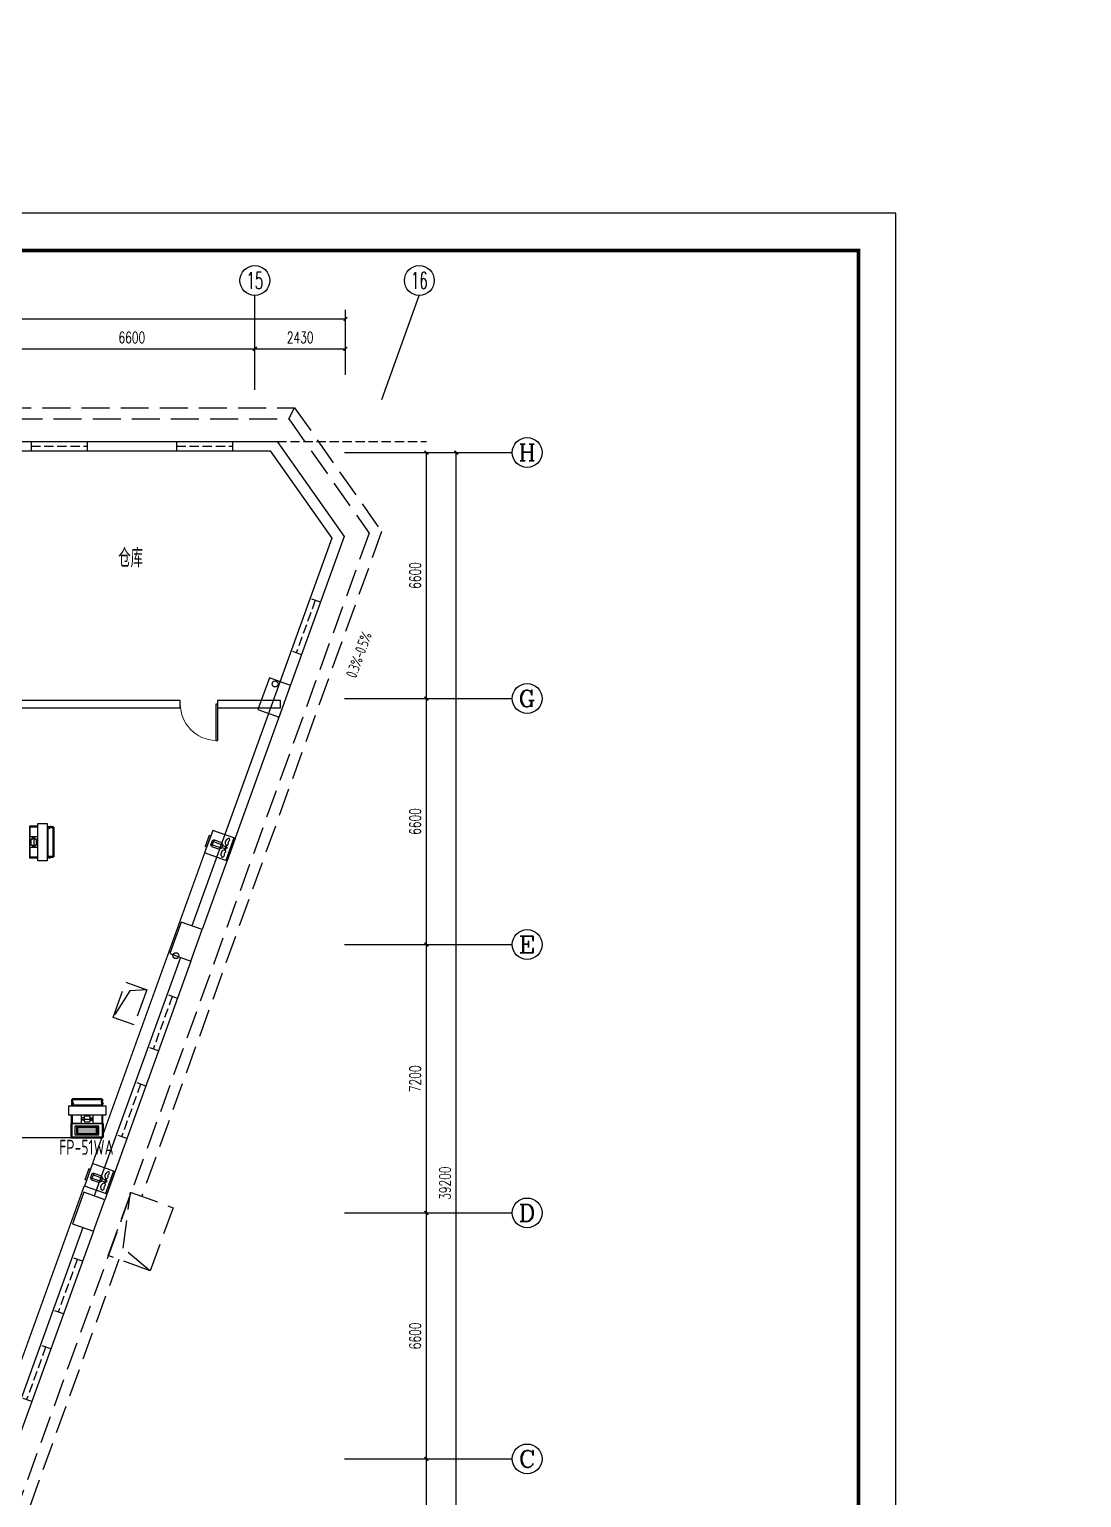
# Model space of a CAD drawing. Extents: x 2166032 to 5302137, y 581493 to 2416206.
# Drawn here: x 2395880 to 2424117, y 1296061 to 1335452 of the extents above; entities that cross this region are included whole.
import ezdxf
from ezdxf.enums import TextEntityAlignment as Align

# ---------------------------------------------------------------- set-up
doc = ezdxf.new("R2010")
doc.units = 0
doc.header["$LTSCALE"] = 1000
doc.header["$MEASUREMENT"] = 0
doc.linetypes.add('DASH', pattern=[0.35, 0.25, -0.1])
for name, color, linetype in [('ACS_FFG_FK', 7, 'Continuous'), ('AXIS', 3, 'Continuous'), ('AXIS_TEXT', 7, 'Continuous'), ('COLUMN', 2, 'Continuous'), ('DIM_SYMB', 3, 'Continuous'), ('PUB_TEXT', 7, 'Continuous'), ('PUB_TITLE', 137, 'Continuous'), ('WALL', 8, 'Continuous'), ('WINDOW', 8, 'Continuous'), ('WIRE-照明', 1, 'Continuous'), ('地沟', 8, 'Continuous'), ('屋面', 151, 'Continuous'), ('消防', 7, 'Continuous'), ('风机盘管', 7, 'Continuous')]:
    doc.layers.add(name, color=color, linetype=linetype)
doc.layers.add('ACS_KT_SB', color=130, linetype='Continuous', lineweight=13)
doc.layers.add('ACS_SFG_F2', color=6, linetype='Continuous', lineweight=50)
doc.styles.add('_TCH_AXIS', font='complex_.ttf')
doc.styles.add('_TCH_DIM', font='tssdeng.shx', dxfattribs={"bigfont": 'tssdchn.shx'})
doc.styles.add('COMPLEX', font='complex_.ttf')
doc.styles.add('DIM_FONT', font='simplex_.ttf', dxfattribs={"width": 0.7})
doc.styles.add('HZ', font='！tssdeng.shx', dxfattribs={"bigfont": '！tssdchn.shx'})
doc.styles.add('TSSD_Dimension', font='Tssdeng.shx', dxfattribs={"width": 0.7, "bigfont": 'tssdchn.shx'})
doc.styles.add('TSSD_REIN', font='tssdeng.shx', dxfattribs={"width": 0.7, "bigfont": 'tssdchn.shx'})
doc.dimstyles.new('DIMN', dxfattribs={"dimtxt": 300, "dimasz": 100, "dimexe": 250, "dimexo": 300, "dimgap": 150, "dimtad": 1, "dimdec": 0, "dimzin": 0, "dimdsep": 46, "dimtxsty": 'DIM_FONT', "dimblk": 'ARCHTICK', "dimcen": 0.09, "dimclrt": 7, "dimazin": 2, "dimtfac": 1, "dimtdec": 0, "dimtix": 1, "dimtmove": 2, "dimatfit": 3, "dimldrblk": 'ARCHTICK', "dimfxl": 1, "dimtolj": 1, "dimtzin": 0, "dimarcsym": 0})

# ---------------------------------------------------------------- blocks, each defined once
blk = doc.blocks.new('$SB61_1')
for p, q in [((-344, 91), (-380, 54)), ((-380, 54), (-380, -52)), ((-344, 91), (-134, 91)), ((-344, 91), (-344, -89)), ((-344, 43), (-134, 43)), ((-93, 50), (-134, 91)), ((-134, 91), (-134, -89)), ((-93, 50), (-93, -47)), ((-93, 32), (-10, 32)), ((-10, 66), (-10, -64)), ((-10, 66), (10, 66)), ((10, 16), (10, 66)), ((-344, -89), (-380, -52)), ((-344, -45), (-134, -45)), ((-344, -89), (-134, -89)), ((-93, -47), (-134, -89)), ((-93, -27), (-10, -27)), ((-10, -64), (10, -64)), ((10, -16), (10, -64))]:
    blk.add_line(p, q)
for points in [[(27, 198, 0.411372), (11, 254, 0.494273), (-35, 83, 0.741953), (33, 105, 0.098181), (27, 124, -0.171786), (27, 198)], [(31, -198, -0.313475), (12, -256, -0.472676), (-35, -80, -0.748081), (34, -102, -0.098181), (28, -121, 0.171786), (28, -196)]]:
    blk.add_lwpolyline(points, format="xyb")
blk.add_lwpolyline([(10, 16), (34, 16), (34, -16), (10, -16)], close=True)
for tag, p, height, style, width, flags in [('UNIT', (0, 0), 0.001, 'HZ', 0.7, 1), ('WHAT', (0, 0), 0.001, 'HZ', 0.7, 1), ('SPEC', (0, 0), 0.001, 'HZ', 0.7, 1), ('YSIZE', (34, -16), 0.15, 'DIM_FONT', 0.8, 9), ('XSIZE', (34, -16), 0.15, 'DIM_FONT', 0.8, 9)]:
    blk.add_attdef(tag, p, '', height=height, dxfattribs=dict(style=style, width=width, flags=flags))
blk = doc.blocks.new('A$C54D307B5')
at = {"layer": '消防'}
for p, q in [((0, -300), (0, 300)), ((0, 300), (640, 300)), ((165, 345), (475, 345)), ((165, 300), (165, 345)), ((475, 300), (475, 345)), ((640, -300), (640, 300)), ((0, -340), (0, -300)), ((0, -300), (640, -300)), ((0, -340), (640, -340)), ((640, -340), (640, -300))]:
    blk.add_line(p, q, dxfattribs=at)
at = {"layer": '风机盘管', "xscale": -1.057367996545509, "yscale": 1.057367996545509, "zscale": 1.0573679886336, "rotation": 90}
blk.add_blockref('$SB61_1', (321, -183), dxfattribs=at)
blk = doc.blocks.new('H-DTDFFS-20')
for p, q in [((-0.5, 0.5), (0.5, 0.5)), ((-0.5, -0.5), (-0.5, 0.5)), ((0.5, 0.5), (-0.5, 0.5)), ((-0.44, -0.34), (-0.44, 0.34)), ((-0.44, 0.34), (0.44, 0.34)), ((-0.4, 0.3), (0.4, 0.3)), ((-0.4, -0.3), (-0.4, 0.3)), ((0.4, 0.3), (0.4, -0.3)), ((0.44, 0.34), (0.44, -0.34)), ((0.5, 0.5), (0.5, -0.5)), ((0.5, -0.5), (-0.5, -0.5)), ((0.44, -0.34), (-0.44, -0.34)), ((0.4, -0.3), (-0.4, -0.3))]:
    blk.add_line(p, q)
at = {"const_width": 0.01}
for points in [[(-0.4, 0.162), (0.4, 0.162)], [(-0.4, 0), (0.4, 0)], [(-0.4, -0.162), (0.4, -0.162)]]:
    blk.add_lwpolyline(points, dxfattribs=at)
blk = doc.blocks.new('_ArchTick')
at = {"color": 0, "linetype": 'ByBlock', "const_width": 0.4}
blk.add_lwpolyline([(-0.5, -0.5), (0.5, 0.5)], dxfattribs=at)
blk = doc.blocks.new('*D2337')
at = {"layer": 'AXIS', "color": 0, "lineweight": -2}
for p, q in [((2395331, 1326180), (2395331, 1327132)), ((2401931, 1326180), (2401931, 1327132)), ((2395331, 1326882), (2401931, 1326882))]:
    blk.add_line(p, q, dxfattribs=at)
at = {"layer": 'Defpoints', "color": 0}
for p in [(2401931, 1326882), (2395331, 1325880), (2401931, 1325880)]:
    blk.add_point(p, dxfattribs=at)
at = {"layer": 'AXIS', "color": 0, "lineweight": -2, "xscale": 100, "yscale": 100, "zscale": 100, "rotation": 180}
blk.add_blockref('_ArchTick', (2395331, 1326882), dxfattribs=at)
at = {"layer": 'AXIS', "color": 0, "lineweight": -2, "xscale": 100, "yscale": 100, "zscale": 100}
blk.add_blockref('_ArchTick', (2401931, 1326882), dxfattribs=at)
at = {"layer": 'AXIS', "color": 7, "insert": (2398631, 1327183), "char_height": 300, "attachment_point": 5, "style": 'DIM_FONT'}
blk.add_mtext('\\A1;6600', dxfattribs=at)
blk = doc.blocks.new('*D2338')
at = {"layer": 'AXIS', "color": 0, "lineweight": -2}
for p, q in [((2401931, 1326180), (2401931, 1327132)), ((2404361, 1326180), (2404361, 1327132)), ((2401931, 1326882), (2404361, 1326882))]:
    blk.add_line(p, q, dxfattribs=at)
at = {"layer": 'Defpoints', "color": 0}
for p in [(2404361, 1326882), (2401931, 1325880), (2404361, 1325880)]:
    blk.add_point(p, dxfattribs=at)
at = {"layer": 'AXIS', "color": 0, "lineweight": -2, "xscale": 100, "yscale": 100, "zscale": 100, "rotation": 180}
blk.add_blockref('_ArchTick', (2401931, 1326882), dxfattribs=at)
at = {"layer": 'AXIS', "color": 0, "lineweight": -2, "xscale": 100, "yscale": 100, "zscale": 100}
blk.add_blockref('_ArchTick', (2404361, 1326882), dxfattribs=at)
at = {"layer": 'AXIS', "color": 7, "insert": (2403146, 1327186), "char_height": 300, "attachment_point": 5, "style": 'DIM_FONT'}
blk.add_mtext('\\A1;2430', dxfattribs=at)
blk = doc.blocks.new('*D2339')
at = {"layer": 'AXIS', "color": 0, "lineweight": -2}
for p, q in [((2326731, 1326480), (2326731, 1327932)), ((2404361, 1326480), (2404361, 1327932)), ((2326731, 1327682), (2404361, 1327682))]:
    blk.add_line(p, q, dxfattribs=at)
at = {"layer": 'Defpoints', "color": 0}
for p in [(2404361, 1327682), (2326731, 1326180), (2404361, 1326180)]:
    blk.add_point(p, dxfattribs=at)
at = {"layer": 'AXIS', "color": 0, "lineweight": -2, "xscale": 100, "yscale": 100, "zscale": 100, "rotation": 180}
blk.add_blockref('_ArchTick', (2326731, 1327682), dxfattribs=at)
at = {"layer": 'AXIS', "color": 0, "lineweight": -2, "xscale": 100, "yscale": 100, "zscale": 100}
blk.add_blockref('_ArchTick', (2404361, 1327682), dxfattribs=at)
at = {"layer": 'AXIS', "color": 7, "insert": (2365546, 1327983), "char_height": 300, "attachment_point": 5, "style": 'DIM_FONT'}
blk.add_mtext('\\A1;77630', dxfattribs=at)
blk = doc.blocks.new('*D2355')
at = {"layer": 'AXIS', "color": 0, "lineweight": -2}
for p, q in [((2404335, 1297099), (2406785, 1297099)), ((2406535, 1288799), (2406535, 1297099)), ((2404335, 1288799), (2406785, 1288799))]:
    blk.add_line(p, q, dxfattribs=at)
at = {"layer": 'Defpoints', "color": 0}
for p in [(2404035, 1297099), (2406535, 1297099), (2404035, 1288799)]:
    blk.add_point(p, dxfattribs=at)
at = {"layer": 'AXIS', "color": 0, "lineweight": -2, "xscale": 100, "yscale": 100, "zscale": 100}
for p, rotation in [((2406535, 1297099), 90), ((2406535, 1288799), 270)]:
    blk.add_blockref('_ArchTick', p, dxfattribs=dict(at, rotation=rotation))
at = {"layer": 'AXIS', "color": 7, "insert": (2406234, 1292949), "char_height": 300, "attachment_point": 5, "rotation": 90, "style": 'DIM_FONT'}
blk.add_mtext('\\A1;8300', dxfattribs=at)
blk = doc.blocks.new('*D2356')
at = {"layer": 'AXIS', "color": 0, "lineweight": -2}
for p, q in [((2404335, 1303699), (2406785, 1303699)), ((2406535, 1297099), (2406535, 1303699)), ((2404335, 1297099), (2406785, 1297099))]:
    blk.add_line(p, q, dxfattribs=at)
at = {"layer": 'Defpoints', "color": 0}
for p in [(2404035, 1303699), (2406535, 1303699), (2404035, 1297099)]:
    blk.add_point(p, dxfattribs=at)
at = {"layer": 'AXIS', "color": 0, "lineweight": -2, "xscale": 100, "yscale": 100, "zscale": 100}
for p, rotation in [((2406535, 1303699), 90), ((2406535, 1297099), 270)]:
    blk.add_blockref('_ArchTick', p, dxfattribs=dict(at, rotation=rotation))
at = {"layer": 'AXIS', "color": 7, "insert": (2406234, 1300399), "char_height": 300, "attachment_point": 5, "rotation": 90, "style": 'DIM_FONT'}
blk.add_mtext('\\A1;6600', dxfattribs=at)
blk = doc.blocks.new('*D2357')
at = {"layer": 'AXIS', "color": 0, "lineweight": -2}
for p, q in [((2404335, 1310899), (2406785, 1310899)), ((2406535, 1303699), (2406535, 1310899)), ((2404335, 1303699), (2406785, 1303699))]:
    blk.add_line(p, q, dxfattribs=at)
at = {"layer": 'Defpoints', "color": 0}
for p in [(2404035, 1310899), (2406535, 1310899), (2404035, 1303699)]:
    blk.add_point(p, dxfattribs=at)
at = {"layer": 'AXIS', "color": 0, "lineweight": -2, "xscale": 100, "yscale": 100, "zscale": 100}
for p, rotation in [((2406535, 1310899), 90), ((2406535, 1303699), 270)]:
    blk.add_blockref('_ArchTick', p, dxfattribs=dict(at, rotation=rotation))
at = {"layer": 'AXIS', "color": 7, "insert": (2406234, 1307299), "char_height": 300, "attachment_point": 5, "rotation": 90, "style": 'DIM_FONT'}
blk.add_mtext('\\A1;7200', dxfattribs=at)
blk = doc.blocks.new('*D2358')
at = {"layer": 'AXIS', "color": 0, "lineweight": -2}
for p, q in [((2404335, 1317499), (2406785, 1317499)), ((2406535, 1310899), (2406535, 1317499)), ((2404335, 1310899), (2406785, 1310899))]:
    blk.add_line(p, q, dxfattribs=at)
at = {"layer": 'Defpoints', "color": 0}
for p in [(2404035, 1317499), (2406535, 1317499), (2404035, 1310899)]:
    blk.add_point(p, dxfattribs=at)
at = {"layer": 'AXIS', "color": 0, "lineweight": -2, "xscale": 100, "yscale": 100, "zscale": 100}
for p, rotation in [((2406535, 1317499), 90), ((2406535, 1310899), 270)]:
    blk.add_blockref('_ArchTick', p, dxfattribs=dict(at, rotation=rotation))
at = {"layer": 'AXIS', "color": 7, "insert": (2406234, 1314199), "char_height": 300, "attachment_point": 5, "rotation": 90, "style": 'DIM_FONT'}
blk.add_mtext('\\A1;6600', dxfattribs=at)
blk = doc.blocks.new('*D2359')
at = {"layer": 'AXIS', "color": 0, "lineweight": -2}
for p, q in [((2404335, 1324099), (2406785, 1324099)), ((2406535, 1317499), (2406535, 1324099)), ((2404335, 1317499), (2406785, 1317499))]:
    blk.add_line(p, q, dxfattribs=at)
at = {"layer": 'Defpoints', "color": 0}
for p in [(2404035, 1324099), (2406535, 1324099), (2404035, 1317499)]:
    blk.add_point(p, dxfattribs=at)
at = {"layer": 'AXIS', "color": 0, "lineweight": -2, "xscale": 100, "yscale": 100, "zscale": 100}
for p, rotation in [((2406535, 1324099), 90), ((2406535, 1317499), 270)]:
    blk.add_blockref('_ArchTick', p, dxfattribs=dict(at, rotation=rotation))
at = {"layer": 'AXIS', "color": 7, "insert": (2406234, 1320799), "char_height": 300, "attachment_point": 5, "rotation": 90, "style": 'DIM_FONT'}
blk.add_mtext('\\A1;6600', dxfattribs=at)
blk = doc.blocks.new('*D2360')
at = {"layer": 'AXIS', "color": 0, "lineweight": -2}
for p, q in [((2404335, 1324099), (2407585, 1324099)), ((2407335, 1284899), (2407335, 1324099)), ((2404335, 1284899), (2407585, 1284899))]:
    blk.add_line(p, q, dxfattribs=at)
at = {"layer": 'Defpoints', "color": 0}
for p in [(2404035, 1324099), (2407335, 1324099), (2404035, 1284899)]:
    blk.add_point(p, dxfattribs=at)
at = {"layer": 'AXIS', "color": 0, "lineweight": -2, "xscale": 100, "yscale": 100, "zscale": 100}
for p, rotation in [((2407335, 1324099), 90), ((2407335, 1284899), 270)]:
    blk.add_blockref('_ArchTick', p, dxfattribs=dict(at, rotation=rotation))
at = {"layer": 'AXIS', "color": 7, "insert": (2407034, 1304499), "char_height": 300, "attachment_point": 5, "rotation": 90, "style": 'DIM_FONT'}
blk.add_mtext('\\A1;39200', dxfattribs=at)
blk = doc.blocks.new('$DorLib2D$00000001')
for p, q in [((0.45, 0.975), (0.5, 0.975)), ((0.45, 0), (0.45, 0.975)), ((0.5, 0), (0.5, 0.975)), ((0.5, 0), (0.45, 0))]:
    blk.add_line(p, q)
at = {"lineweight": 13}
blk.add_arc((0.475, 0), 0.975, 91.4693, 180, dxfattribs=at)
blk = doc.blocks.new('_AXISO')
blk.add_circle((0, 0), 0.5)
at = {"layer": 'AXIS_TEXT', "style": 'COMPLEX', "width": 1.171875}
blk.add_attdef('A', text='', height=0.56, dxfattribs=at).set_placement((-0.25, -0.28), (0.25, -0.28), align=Align.FIT)

msp = doc.modelspace()

# ---------------------------------------------------------------- linework, layer by layer
at = {"color": 0}
for p, q in [((2396105.4, 1313148.9), (2396105.4, 1314148.9)), ((2396105.4, 1314148.9), (2396355.4, 1314148.9)), ((2396355.4, 1314148.9), (2396355.4, 1313148.9)), ((2395880.4, 1314073.9), (2395880.4, 1313223.9)), ((2396105.4, 1314073.9), (2395880.4, 1314073.9)), ((2395892.9, 1314048.9), (2395892.9, 1313798.9)), ((2396105.4, 1314048.9), (2395892.9, 1314048.9)), ((2395892.9, 1313798.9), (2396105.4, 1313798.9)), ((2396074.1, 1313728.9), (2395924.1, 1313728.9)), ((2395924.1, 1313728.9), (2395924.1, 1313568.9)), ((2395967.9, 1313728.9), (2395967.9, 1313798.9)), ((2395999.1, 1313798.9), (2395999.1, 1313498.9)), ((2396030.4, 1313728.9), (2396030.4, 1313798.9)), ((2396074.1, 1313568.9), (2396074.1, 1313728.9)), ((2396355.4, 1314048.9), (2396380.4, 1314048.9)), ((2396380.4, 1314078.9), (2396380.4, 1313218.9)), ((2395892.9, 1313498.9), (2395892.9, 1313248.9)), ((2396105.4, 1313498.9), (2395892.9, 1313498.9)), ((2395924.1, 1313568.9), (2396074.1, 1313568.9)), ((2395967.9, 1313568.9), (2395967.9, 1313498.9)), ((2396030.4, 1313568.9), (2396030.4, 1313498.9)), ((2395880.4, 1313223.9), (2396105.4, 1313223.9)), ((2395892.9, 1313248.9), (2396105.4, 1313248.9)), ((2396355.4, 1313148.9), (2396105.4, 1313148.9)), ((2396355.4, 1313248.9), (2396380.4, 1313248.9)), ((2396930.7, 1306572.7), (2397930.7, 1306572.7)), ((2396930.7, 1306572.7), (2396930.7, 1306322.7)), ((2397930.7, 1306322.7), (2396930.7, 1306322.7)), ((2397000.7, 1306597.7), (2397860.7, 1306597.7)), ((2397005.7, 1306322.7), (2397005.7, 1306097.7)), ((2397030.7, 1306572.7), (2397030.7, 1306597.7)), ((2397030.7, 1306322.7), (2397030.7, 1306110.2)), ((2397280.7, 1306110.2), (2397280.7, 1306322.7)), ((2397350.7, 1306247.7), (2397280.7, 1306247.7)), ((2397350.7, 1306291.5), (2397350.7, 1306141.5)), ((2397510.7, 1306291.5), (2397350.7, 1306291.5)), ((2397510.7, 1306141.5), (2397510.7, 1306291.5)), ((2397510.7, 1306247.7), (2397580.7, 1306247.7)), ((2397580.7, 1306322.7), (2397580.7, 1306110.2)), ((2397830.7, 1306572.7), (2397830.7, 1306597.7)), ((2397830.7, 1306110.2), (2397830.7, 1306322.7)), ((2397855.7, 1306097.7), (2397855.7, 1306322.7)), ((2397930.7, 1306572.7), (2397930.7, 1306322.7)), ((2397005.7, 1306097.7), (2397855.7, 1306097.7)), ((2397030.7, 1306110.2), (2397280.7, 1306110.2)), ((2397280.7, 1306216.5), (2397580.7, 1306216.5)), ((2397350.7, 1306185.2), (2397280.7, 1306185.2)), ((2397350.7, 1306141.5), (2397510.7, 1306141.5)), ((2397510.7, 1306185.2), (2397580.7, 1306185.2)), ((2397580.7, 1306110.2), (2397830.7, 1306110.2))]:
    msp.add_line(p, q, dxfattribs=at)
msp.add_circle((2604640.5, 1020101.3), 438608.5)
at = {"layer": 'ACS_SFG_F2'}
for p, q in [((2396380.4, 1314048.9), (2396426.2, 1314048.9)), ((2396401.6, 1314014.3), (2396478.7, 1314072.3)), ((2396426.2, 1314048.9), (2396401.6, 1314014.3)), ((2396478.7, 1314072.3), (2396468.2, 1314049.4)), ((2396468.2, 1314049.4), (2396530.4, 1314048.9)), ((2396530.4, 1313248.9), (2396530.4, 1314048.9)), ((2396380.4, 1313248.9), (2396426.2, 1313248.9)), ((2396401.6, 1313214.3), (2396478.7, 1313272.3)), ((2396426.2, 1313248.9), (2396401.6, 1313214.3)), ((2396478.7, 1313272.3), (2396468.2, 1313249.4)), ((2396468.2, 1313249.4), (2396530.4, 1313248.9)), ((2397065.2, 1306618.9), (2397007.3, 1306696.1)), ((2397007.3, 1306696.1), (2397030.1, 1306685.6)), ((2397030.1, 1306685.6), (2397030.7, 1306747.7)), ((2397830.7, 1306747.7), (2397030.7, 1306747.7)), ((2397030.7, 1306597.7), (2397030.7, 1306643.6)), ((2397030.7, 1306643.6), (2397065.2, 1306618.9)), ((2397865.2, 1306618.9), (2397807.3, 1306696.1)), ((2397807.3, 1306696.1), (2397830.1, 1306685.6)), ((2397830.1, 1306685.6), (2397830.7, 1306747.7)), ((2397830.7, 1306597.7), (2397830.7, 1306643.6)), ((2397830.7, 1306643.6), (2397865.2, 1306618.9)), ((2397008.1, 1305719.4), (2397008.1, 1306097.7)), ((2397853.2, 1305719.4), (2397853.2, 1306097.7)), ((2397008.1, 1305719.4), (2397853.2, 1305719.4))]:
    msp.add_line(p, q, dxfattribs=at)
at = {"layer": 'AXIS'}
for p, q in [((2401930.7, 1325784.2), (2401930.7, 1328315.3)), ((2405337.6, 1325525.1), (2406344.8, 1328315.3)), ((2404837.8, 1324099.3), (2408837.8, 1324099.3)), ((2404837.8, 1317499.3), (2408837.8, 1317499.3)), ((2404837.8, 1310899.3), (2408837.8, 1310899.3)), ((2404837.8, 1303699.3), (2408837.8, 1303699.3)), ((2404837.8, 1297099.3), (2408837.8, 1297099.3))]:
    msp.add_line(p, q, dxfattribs=at)
at = {"layer": 'AXIS', "linetype": 'DASH'}
msp.add_lwpolyline([(2402533.5, 1324399.3), (2406539, 1324399.3)], dxfattribs=at)
at = {"layer": 'AXIS'}
msp.add_circle((2406344.8, 1328715.3), 400, dxfattribs=at)
at = {"layer": 'COLUMN'}
for p, q in [((2399956.8, 1311503.8), (2399651.1, 1310657.2)), ((2400521.1, 1311300), (2399956.8, 1311503.8)), ((2400215.5, 1310453.5), (2400521.1, 1311300)), ((2399651.1, 1310657.2), (2400215.5, 1310453.5)), ((2397341.1, 1304256.6), (2397035.5, 1303410.1)), ((2397905.5, 1304052.9), (2397341.1, 1304256.6)), ((2397599.9, 1303206.3), (2397905.5, 1304052.9)), ((2397035.5, 1303410.1), (2397599.9, 1303206.3))]:
    msp.add_line(p, q, dxfattribs=at)
at = {"layer": 'DIM_SYMB'}
msp.add_lwpolyline([(2405297.8, 1319526.5, 0, 0, 0), (2404572.2, 1317532.3, 80, 0, 0), (2404469.6, 1317250.4, 0, 0, 0)], format="xyseb", dxfattribs=at)
at = {"layer": 'PUB_TITLE'}
msp.add_lwpolyline([(2314031.7, 1271119.6), (2419131.7, 1271119.6), (2419131.7, 1330519.6), (2314031.7, 1330519.6)], close=True, dxfattribs=at)
at = {"layer": 'PUB_TITLE', "const_width": 100}
msp.add_lwpolyline([(2316531.7, 1272119.6), (2418131.7, 1272119.6), (2418131.7, 1329519.6), (2316531.7, 1329519.6)], close=True, dxfattribs=at)
at = {"layer": 'WALL'}
for p, q in [((2389830.7, 1324399.3), (2402533.5, 1324399.3)), ((2402533.5, 1324399.3), (2404328.8, 1321847.7)), ((2389830.7, 1324149.3), (2402342.6, 1324149.3)), ((2402342.6, 1324149.3), (2403993.7, 1321802.8)), ((2403993.7, 1321802.8), (2400238.5, 1311402.1)), ((2404328.8, 1321847.7), (2400520.7, 1311300.2)), ((2399930.7, 1317449.3), (2395630.7, 1317449.3)), ((2399930.7, 1317249.3), (2399930.7, 1317449.3)), ((2402621.9, 1317449.3), (2400930.7, 1317449.3)), ((2400930.7, 1317449.3), (2400930.7, 1317249.3)), ((2402621.9, 1317249.3), (2402621.9, 1317449.3)), ((2395630.7, 1317249.3), (2399930.7, 1317249.3)), ((2400930.7, 1317249.3), (2402621.9, 1317249.3)), ((2399932.8, 1310555.5), (2397622, 1304155.2)), ((2400215, 1310453.7), (2397904.2, 1304053.3)), ((2397316.4, 1303308.7), (2395220.5, 1297503.7)), ((2397598.5, 1303206.8), (2395502.7, 1297401.9))]:
    msp.add_line(p, q, dxfattribs=at)
msp.add_lwpolyline([(2402320.7, 1318052.7), (2402015.1, 1317206.2), (2402579.5, 1317002.4), (2402885.1, 1317848.9), (2402320.7, 1318052.7)], dxfattribs=at)
at = {"layer": 'WINDOW', "linetype": 'DASH'}
for p, q in [((2395930.5, 1324399.3, 800), (2395930.5, 1324149.3, 800)), ((2397430.5, 1324399.3, 800), (2397430.5, 1324149.3, 800)), ((2399830.5, 1324399.3, 800), (2399830.5, 1324149.3, 800)), ((2401330.5, 1324399.3, 800), (2401330.5, 1324149.3, 800)), ((2395930.5, 1324274.3, 800), (2397430.5, 1324274.3, 800)), ((2399830.5, 1324274.3, 800), (2401330.5, 1324274.3, 800)), ((2403550.8, 1320134.4, 800), (2403041.4, 1318723.5, 800)), ((2403691.9, 1320083.5, 800), (2403409.7, 1320185.3, 800)), ((2403182.5, 1318672.6, 800), (2402900.3, 1318774.5, 800)), ((2399713.4, 1309505.9, 800), (2399204, 1308095.1, 800)), ((2399854.5, 1309455, 800), (2399572.3, 1309556.9, 800)), ((2399345.1, 1308044.1, 800), (2399062.9, 1308146, 800)), ((2398864.4, 1307154.5, 800), (2398355, 1305743.7, 800)), ((2399005.5, 1307103.6, 800), (2398723.3, 1307205.5, 800)), ((2398496.1, 1305692.7, 800), (2398213.9, 1305794.6, 800)), ((2397166.4, 1302451.7, 800), (2396657, 1301040.8, 800)), ((2397307.5, 1302400.7, 800), (2397025.3, 1302502.6, 800)), ((2396798.1, 1300989.9, 800), (2396515.9, 1301091.7, 800)), ((2396317.4, 1300100.2, 800), (2395808, 1298689.4, 800)), ((2396458.5, 1300049.3, 800), (2396176.4, 1300151.2, 800)), ((2395949.1, 1298638.4, 800), (2395667, 1298740.3, 800))]:
    msp.add_line(p, q, dxfattribs=at)
at = {"layer": 'WIRE-照明', "linetype": 'Continuous', "const_width": 35, "elevation": -800}
for points in [[(2397573.7, 1305021.3), (2400584.1, 1313359.3)], [(2395171.4, 1298370.1), (2397352.1, 1304420.8)]]:
    msp.add_lwpolyline(points, dxfattribs=at)
at = {"layer": 'WIRE-照明', "linetype": 'Continuous', "const_width": 35}
msp.add_lwpolyline([(2393653.2, 1305719.4), (2397008.1, 1305719.4)], dxfattribs=at)
at = {"layer": '地沟', "linetype": 'DASH', "ltscale": 3}
for p, q in [((2402842.1, 1324999.3), (2402997.9, 1325299.3)), ((2398580.8, 1309656), (2398126.8, 1308946.4)), ((2399032.7, 1309680.9), (2398580.8, 1309656)), ((2398398.2, 1302749.9), (2398593.7, 1304255.2)), ((2399105.7, 1302153.3), (2398398.2, 1302749.9))]:
    msp.add_line(p, q, dxfattribs=at)
msp.add_lwpolyline([(2385730.7, 1317824.3), (2385730.7, 1325299.3), (2402997.9, 1325299.3), (2405333.4, 1321980), (2398894.4, 1304145.7)], dxfattribs=at)
for points in [[(2386030.7, 1317824.3), (2386030.7, 1324999.3), (2402842.1, 1324999.3), (2404998.3, 1321935), (2392925, 1288495.6, -0.3160084), (2392360.6, 1288099.3), (2387630.7, 1288099.3)], [(2398283.1, 1302452.7), (2393135.6, 1288195.6, -0.3160084), (2392571.3, 1287799.3), (2387930.7, 1287799.3)]]:
    msp.add_lwpolyline(points, format="xyb", dxfattribs=at)
for points in [[(2399032.7, 1309680.9), (2398690.7, 1308741.2), (2398126.8, 1308946.4), (2398468.9, 1309886.1)], [(2398610.6, 1304249.1), (2399738.2, 1303838.6), (2399122.6, 1302147.2), (2397994.9, 1302557.6)]]:
    msp.add_lwpolyline(points, close=True, dxfattribs=at)
at = {"layer": '屋面', "color": 6}
for centre in [(2402474.1, 1317891.1), (2399812.8, 1310600.6)]:
    msp.add_circle(centre, 80, dxfattribs=at)

# ---------------------------------------------------------------- block references
at = {"xscale": -1, "rotation": 70.1805686675571}
for p in [(2401083, 1313859.8), (2397855.7, 1304919.7, -800)]:
    msp.add_blockref('A$C54D307B5', p, dxfattribs=at)
at = {"layer": 'ACS_FFG_FK', "xscale": -640, "yscale": 240, "zscale": 0.7999999999999972}
msp.add_blockref('H-DTDFFS-20', (2397424.2, 1305910.4, -52), dxfattribs=at)
at = {"layer": 'AXIS'}
ref = msp.add_blockref('_AXISO', (2401930.7, 1328715.3), dxfattribs=dict(at, xscale=800, yscale=800, zscale=800))
ref.add_attrib('A', '15', dxfattribs={"layer": 'AXIS_TEXT', "height": 452.55, "style": '_TCH_AXIS', "width": 0.597514}).set_placement((2401704.4, 1328489.1), (2402156.9, 1328489.1), align=Align.FIT)
ref = msp.add_blockref('_AXISO', (2409237.8, 1324099.3), dxfattribs=dict(at, xscale=800, yscale=800, zscale=800))
ref.add_attrib('A', 'H', dxfattribs={"layer": 'AXIS_TEXT', "height": 452.5, "style": '_TCH_AXIS', "width": 0.877353}).set_placement((2409011.5, 1323873), (2409464, 1323873), align=Align.FIT)
ref = msp.add_blockref('_AXISO', (2409237.8, 1317499.3), dxfattribs=dict(at, xscale=800, yscale=800, zscale=800))
ref.add_attrib('A', 'G', dxfattribs={"layer": 'AXIS_TEXT', "height": 452.5, "style": '_TCH_AXIS', "width": 0.914932}).set_placement((2409011.5, 1317273), (2409464, 1317273), align=Align.FIT)
ref = msp.add_blockref('_AXISO', (2409237.8, 1310899.3), dxfattribs=dict(at, xscale=800, yscale=800, zscale=800))
ref.add_attrib('A', 'E', dxfattribs={"layer": 'AXIS_TEXT', "height": 452.5, "style": '_TCH_AXIS'}).set_placement((2409011.5, 1310673), (2409464, 1310673), align=Align.FIT)
ref = msp.add_blockref('_AXISO', (2409237.8, 1303699.3), dxfattribs=dict(at, xscale=800, yscale=800, zscale=800))
ref.add_attrib('A', 'D', dxfattribs={"layer": 'AXIS_TEXT', "height": 452.5, "style": '_TCH_AXIS', "width": 0.95528}).set_placement((2409011.5, 1303473), (2409464, 1303473), align=Align.FIT)
ref = msp.add_blockref('_AXISO', (2409237.8, 1297099.3), dxfattribs=dict(at, xscale=800, yscale=800, zscale=800))
ref.add_attrib('A', 'C', dxfattribs={"layer": 'AXIS_TEXT', "height": 452.5, "style": '_TCH_AXIS'}).set_placement((2409011.5, 1296873), (2409464, 1296873), align=Align.FIT)
at = {"layer": 'WINDOW', "xscale": 1000, "yscale": -1000, "zscale": 1000, "rotation": 8.84384040317119e-11}
msp.add_blockref('$DorLib2D$00000001', (2400430.7, 1317349.3), dxfattribs=at)

# ---------------------------------------------------------------- texts
at = {"layer": 'ACS_KT_SB', "color": 0, "style": 'TSSD_Dimension', "width": 0.7}
msp.add_text('FP-51WA', height=400, dxfattribs=at).set_placement((2396679.9, 1305260.7, -125))
at = {"layer": 'AXIS_TEXT', "style": '_TCH_AXIS', "width": 0.597514}
msp.add_text('16', height=452.55, dxfattribs=at).set_placement((2406118.5, 1328489.1), (2406571.1, 1328489.1), align=Align.FIT)
at = {"layer": 'PUB_TEXT', "style": 'TSSD_REIN', "width": 0.7}
msp.add_text('仓库', height=500, dxfattribs=at).set_placement((2398266.6, 1321020.9))
at = {"layer": 'PUB_TEXT', "style": '_TCH_DIM', "width": 0.705882}
msp.add_text('0.3%-0.5%', height=297.5, rotation=70.00607, dxfattribs=at).set_placement((2404646.3, 1318028.5))

# ---------------------------------------------------------------- dimensions: what is measured, and where the dimension line sits
at = {"layer": 'AXIS'}
for p1, p2, distance, picture, middle in [((2326730.7, 1326179.7), (2404360.7, 1326179.7), 1501.9, '*D2339', (2365545.7, 1327982.9)), ((2395330.7, 1325879.7), (2401930.7, 1325879.7), 1001.9, '*D2337', (2398630.7, 1327182.9)), ((2401930.7, 1325879.7), (2404360.7, 1325879.7), 1001.9, '*D2338', (2403145.7, 1327186.4)), ((2404035.5, 1317499.3), (2404035.5, 1324099.3), -2500, '*D2359', (2406234.1, 1320799.3)), ((2404035.5, 1284899.3), (2404035.5, 1324099.3), -3300, '*D2360', (2407034.1, 1304499.3)), ((2404035.5, 1310899.3), (2404035.5, 1317499.3), -2500, '*D2358', (2406234.1, 1314199.3)), ((2404035.5, 1303699.3), (2404035.5, 1310899.3), -2500, '*D2357', (2406234.1, 1307299.3)), ((2404035.5, 1297099.3), (2404035.5, 1303699.3), -2500, '*D2356', (2406234.1, 1300399.3)), ((2404035.5, 1288799.3), (2404035.5, 1297099.3), -2500, '*D2355', (2406234.1, 1292949.3))]:
    dim = msp.add_aligned_dim(p1=p1, p2=p2, distance=distance, dimstyle='DIMN', dxfattribs=at)
    dim.commit()
    dim.dimension.update_dxf_attribs({"geometry": picture, "text_midpoint": middle})

doc.saveas('drawing.dxf')
